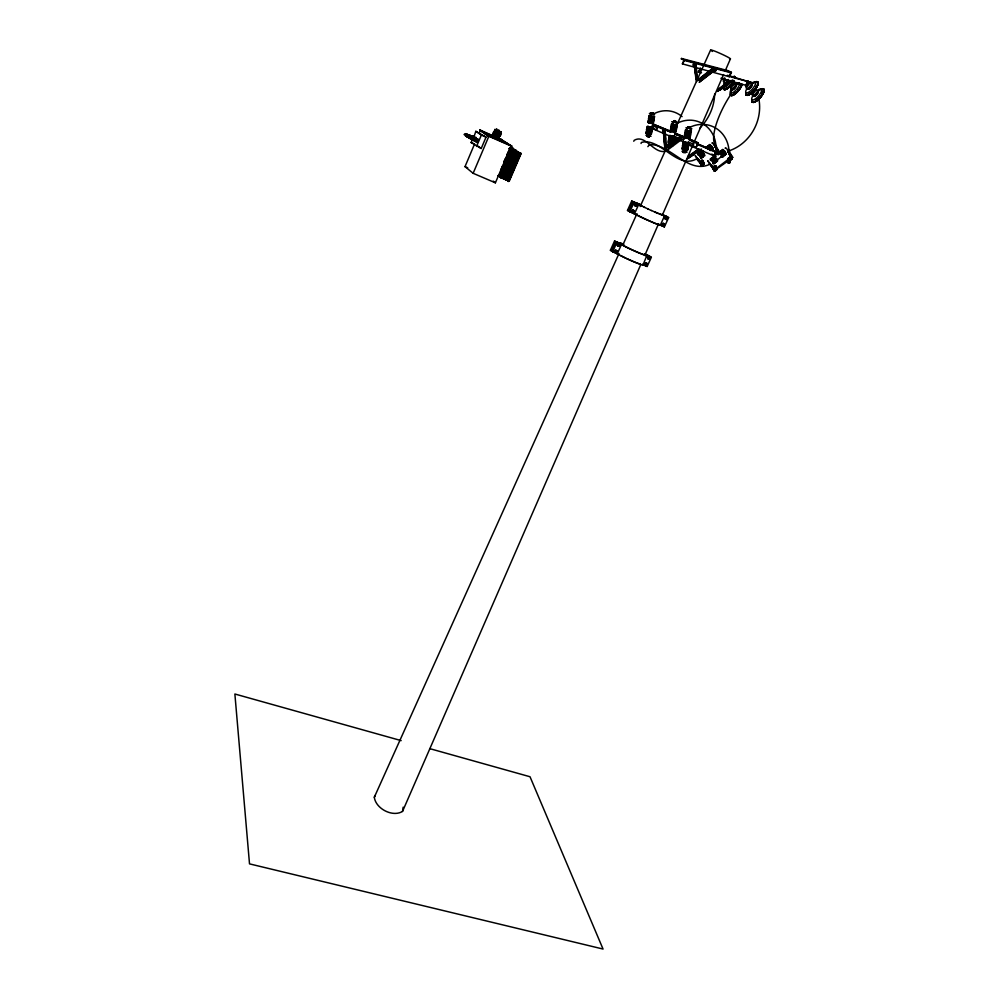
<?xml version="1.0" encoding="UTF-8"?>
<svg xmlns="http://www.w3.org/2000/svg" width="999" height="999" viewBox="0 0 999 999"><rect width="100%" height="100%" fill="white"/><g stroke="black" fill="none" stroke-linecap="round" stroke-linejoin="round"><path stroke-width="1.5" d="M732.779 157.355L728.121 150M703.546 164.086L703.071 163.524L703.758 164.435M716.395 152.672L716.92 153.871M729.907 159.016L729.682 158.304M716.058 169.38L729.058 160.252L728.184 159.877M616.433 251.261L615.184 252.235M619.168 245.729L618.119 245.829L617.607 244.78M617.632 245.117L617.807 244.343M700.936 164.398L703.671 162.812L704.295 163.786M632.991 210.689L631.93 211.226L632.542 212.587M633.853 211.151L632.379 212.213L632.966 210.602M635.439 205.619L635.289 204.37M644.942 264.485L646.278 263.499L646.278 265.047M646.053 263.499L645.292 264.747M645.354 264.31L644.168 264.26M703.271 162.55L704.058 163.761M646.703 264.061L646.066 265.172M649.225 258.691L648.376 257.954L649.387 257.243M662.187 224.85L663.736 223.951M662.587 224.862L663.099 223.888M665.734 218.444L666.458 217.42L666.945 218.282M667.32 217.957L666.783 219.156L665.534 218.893M716.246 169.393L715.784 168.843L727.996 159.553L727.846 158.591L728.446 160.102M716.77 152.984L716.545 153.346M715.996 167.982L717.02 169.156M731.131 158.878L731.905 159.228L731.43 157.555A4.708 4.271 -65 0 0 730.769 154.533L729.245 154.47A4.096 3.709 -65.1 0 1 729.832 157.093L730.856 157.53C727.484 157.592 730.544 162.263 731.768 159.178M475.586 140.921L475.824 140.372M475.786 139.473L476.073 138.536M475.674 140.047L475.799 139.236M476.248 139.236L475.799 140.684M477.547 139.336C475.087 139.897 475.424 144.218 477.659 140.16M473.339 136.788L472.502 138.574M472.789 139.635L474.475 136.938L473.988 137.425M474.338 137.787L473.576 138.474M474.425 137.725L473.501 139.823M474.388 140.397L474.55 141.121L475.212 140.247M474.887 138.824L474.438 139.972L475.162 138.536M475.024 140.247L475.487 141.059M713.923 166.945L715.009 165.722M715.634 166.508L714.972 167.457M469.068 138.324C472.177 132.954 467.157 138.399 471.328 137.387M470.254 136.451L469.642 135.727M472.914 136.601C472.515 139.685 468.706 138.049 470.879 136.576M470.654 135.714C471.153 139.048 470.204 139.785 470.766 137.662M471.029 136.388L470.117 135.889M471.428 137.675L471.178 138.998L471.69 138.486M472.265 137.138C472.589 134.803 471.553 138.586 471.466 136.701M471.753 139.823C473.226 133.142 470.479 141.496 472.065 138.237M472.34 136.826L471.878 136.376L470.404 139.173L470.791 136.925L470.229 137.874M472.664 137.999L472.215 138.411M728.084 162.075L728.546 163.074M728.496 159.84L729.382 158.916L727.846 160.752A2.148 1.936 -64.7 0 0 727.896 162.887L729.07 163.312L729.769 162.1M467.32 134.166L467.345 135.215M467.707 134.403L467.482 135.315L467.969 134.84M467.757 136.376L468.007 134.628M468.693 136.251C466.533 139.498 469.143 133.841 467.707 135.04M468.618 136.938L468.893 135.589L468.319 136.463M468.381 137.263L470.616 137.6M468.806 135.889L468.056 137.113L468.581 136.701M468.456 137.575L469.305 135.389M468.668 137.263L468.993 136.563M469.493 136.314L469.006 137.962M465.084 134.216L464.335 134.815M465.459 135.327L465.996 133.629M466.745 136.526C467.432 135.152 466.021 135.439 466.396 135.315M466.57 135.689L466.62 134.853M466.683 134.828L466.271 135.527M467.045 135.265L466.496 136.301M464.273 134.44L464.547 134.053M647.215 135.539C646.478 137.999 646.965 133.616 649.575 135.889C649.937 138.324 644.33 135.402 649.15 136.863M653.721 114.336C657.542 115.235 646.266 111.613 653.471 113.212M651.036 113.799L651.311 112.725M649.425 136.663L649.575 135.889M673.95 121.041C672.639 123.114 673.626 119.168 675.736 121.241C676.947 123.164 675.948 120.117 673.688 120.941M669.455 145.854C667.944 144.081 671.415 147.989 671.94 145.192M671.79 146.004L671.678 145.08M688.174 128.322C685.963 127.56 688.661 125.824 689.872 127.298A30.257 28.034 -65.6 0 1 728.983 150.562L728.795 150.325M685.676 152.672L683.116 152.385L683.066 151.286C685.739 149.55 685.913 154.283 685.576 151.648M683.391 152.51L683.341 151.398L685.851 151.773M687.324 127.997L690.134 128.484C691.271 126.811 687.1 126.136 687.599 128.097L686.675 128.047M714.622 145.305C716.658 146.029 716.408 145.742 715.671 145.392A41.708 13.174 -60.9 0 1 730.856 94.418M718.855 151.885L719.667 152.298L715.097 144.88M715.284 145.205L716.395 146.716L715.784 145.554M715.833 147.003L715.771 146.016M473.738 138.449L473.826 137.65L473.464 138.337M473.788 138.262L474.1 137.45L473.176 138.337M474.238 139.523C475.499 136.863 473.239 142.108 474.612 139.673M474.425 139.423L474.525 139.935M475.162 140.272L475.437 140.359M475.374 140.11L475.699 139.435M476.286 139.161L475.861 139.835M477.447 139.161L476.373 142.495L477.272 141.159M477.335 141.433L477.372 142.233L478.434 139.748L477.322 141.383L477.722 140.422M468.494 137.313L468.593 136.388M468.918 135.539L468.643 134.715M469.243 136.626L469.555 135.077M470.179 136.763L470.167 136.139M470.229 136.126L470.167 135.202M471.291 137.575L471.528 136.526M471.903 137.2L472.302 136.376M472.227 136.751L471.778 137.924M472.627 138.162L472.827 137.525M473.738 139.423L473.476 140.11M465.634 134.815L466.945 135.577M467.869 136.588L467.769 137.338M725.449 70.28L730.431 58.841C729.882 57.38 704.794 46.191 712.437 51.449M728.683 150.799L727.659 150.362M727.846 150.05L728.209 150.649M728.321 150.075L729.532 151.199M728.833 151.736L729.532 151.586L728.608 150.112M729.045 152.01L728.333 150.674M728.721 151.86L728.733 150.749M729.307 151.324L729.195 151.86M663.86 224.9L663.91 224.201M641.046 143.494L641.358 142.457C660.227 136.963 676.872 169.892 696.365 158.978M647.851 146.653L649.487 144.568C670.741 144.031 687.474 173.876 709.065 164.635M615.109 251.273C616.121 254.77 613.511 249.525 616.233 251.036M615.571 252.497L616.67 251.673M619.28 245.317L619.28 244.53M619.442 245.379L618.618 243.981M632.192 212.088L633.428 211.9L633.091 210.727M509.328 148.264L509.015 148.988M647.065 257.143L647.839 256.356M647.989 257.779L648.676 257.043M646.952 264.485C644.48 267.47 644.979 261.064 646.915 264.273M650.062 258.154L649.275 258.941M468.843 136.314L468.818 137.075M467.632 135.814L469.493 135.926M469.168 137.762L469.542 137.175M470.629 136.975L470.929 135.901L469.942 137.45M470.804 137.937L470.904 138.424M471.815 138.961L471.865 138.174M472.39 138.112L472.44 137.25M472.564 138.337L473.002 137.637M473.651 137.762L475.836 131.319L486.038 137.113L481.218 148.489L471.103 142.52L472.29 139.723M474.088 138.424L473.576 139.585M474.263 138.324L473.176 140.26M474.213 139.311L473.988 140.921L474.925 139.81M475.586 139.123L475.399 138.249M475.574 139.535L475.974 137.437L474.912 138.362M662.599 224.388L663.636 225.512L664.135 223.739L663.024 223.252L661.975 224.076L662.886 225.961M665.821 218.019L665.784 218.881M670.029 145.33L670.629 145.342M662.2 224.613L663.049 223.664M466.683 135.652L466.483 135.002M468.244 136.613L469.28 137.025M468.469 136.763L468.681 135.827M469.98 136.826L470.879 136.301M470.691 137.263L471.59 136.476M472.627 138.624L474.038 136.089L473.451 138.062M475.137 139.348L475.549 137.25L474.587 138.749M475.274 140.784L475.936 139.735M477.422 140.834L477.947 138.799L477.047 140.147M702.796 161.663L702.821 160.777M519.155 153.034L518.893 152.26M508.666 180.369L508.354 181.543L508.991 180.17M728.159 162.125L728.771 161.426M501.998 140.11L511.688 146.291L488.523 136.126L479.87 129.982L502.46 139.91L496.565 137.712M511.288 145.717L495.392 182.817L473.139 173.302L465.01 166.633L474.388 144.43M479.083 133.329L480.394 130.232L488.998 135.926L473.139 173.302M476.548 146.453L481.368 135.065L475.836 131.319M488.523 136.126L479.87 129.982M504.195 161.251L505.444 158.379M506.705 155.544L508.516 151.224M503.696 162.737L504.932 159.877M506.768 155.569L508.004 152.71M500.736 170.042L502.634 165.747M503.808 162.874L509.39 149.975M510.651 148.976L498.951 176.261L509.752 150.175M498.851 176.211L510.414 148.826L511.913 149.75L500.199 177.248L500.861 177.697L512.487 150.175M499.075 176.323L510.689 148.951M499.325 176.536L510.939 149.163M499.537 176.711L511.276 149.363M499.662 176.761L511.376 149.425M499.762 176.91L511.663 149.613M500.237 176.811L501.273 173.976M502.385 171.553L511.775 149.663M500.611 177.46L512.325 149.775L500.861 177.697M500.774 177.647L512.624 149.95M501.286 177.61L512.937 150.162M505.706 167.857L507.467 163.761M512.037 149.575L514.023 150.861L502.247 178.297L501.598 177.847L513.349 150.462M501.723 177.947L513.474 150.549M501.998 178.059L513.761 150.662M513.886 150.787L502.247 178.297M515.422 151.473L514.735 151.061L503.221 178.596L502.672 178.209L514.01 150.562M505.169 172.752L506.518 169.818M508.104 165.921L509.44 162.999M511.188 158.916L513.973 152.248M514.685 150.974L502.984 178.446L503.646 178.896L515.796 151.461L503.933 178.709M503.396 178.659L515.022 151.186M517.47 152.185L516.933 151.86L504.994 179.47L504.37 179.046L516.133 151.673L516.808 152.085M516.408 151.798L504.607 179.196L516.633 151.673M516.833 151.798L504.895 179.408M506.168 179.857L505.444 179.395L517.332 151.86M510.289 168.494L511.463 165.759M513.161 161.988L514.398 158.928M516.158 154.833L517.47 151.948L518.019 152.273L505.894 179.733M505.769 179.633L517.744 152.073M506.131 179.845L517.994 152.26M518.718 152.71L506.381 180.07L518.219 152.41L519.517 153.259M507.417 178.634L518.618 152.66M507.704 178.746L510.639 171.915M511.813 169.193L518.856 152.797L507.155 180.232L507.817 180.682L520.104 153.322M519.13 152.685L507.155 180.232M519.368 152.859L507.28 180.332M507.817 180.682L519.705 153.072M508.503 180.707L519.88 153.209M513.786 168.419L515.546 164.323M516.72 161.601L519.655 154.77M508.778 180.981L520.429 153.596M619.018 253.496L374.313 797.239C375.699 808.653 392.607 817.544 402.522 811.413L403.184 807.155M507.979 180.344L509.203 181.281L520.966 153.896L519.555 152.997M402.522 811.413L640.659 264.86M645.029 254.845L658.116 224.8M662.487 214.785L693.031 144.68M694.268 141.821L723.576 74.575M633.778 141.259L634.215 140.297C645.292 133.941 652.846 152.735 664.273 151.486M683.99 60.327L681.48 58.466L728.009 70.667L731.418 72.328L729.382 76.773L682.404 63.874L683.99 60.327L730.706 72.69L729.382 76.773M648.114 128.122L652.422 128.684L654.008 125.212L670.853 132.193M655.906 129.608L656.618 129.907L657.529 127.897L652.097 125.399M622.864 244.955L636.962 213.649M640.159 206.531L668.993 142.47M674.587 126.598L676.036 126.773L710.626 49.95M700.137 80.207L696.116 78.721L697.739 79.508L695.779 63.412L692.757 62.25L695.429 63.574L696.49 72.353M663.673 129.183L662.762 131.219L663.336 129.346M658.878 224.45A13.911 0.637 24.5 0 1 650.324 221.291A13.911 0.637 24.5 0 1 635.664 214.348L627.497 210.389L631.705 201.049L639.135 204.046M694.168 62.625L696.59 81.556L694.655 65.447L693.219 65.01L694.03 63.199M693.418 65.11L694.367 63.024L692.757 62.25M618.481 254.308L610.401 250.237L614.56 241.021L619.23 243.007A15.435 1.036 24.5 0 1 622.864 243.831M628.408 210.951L632.629 201.586L631.705 201.049M639.897 204.982L633.141 201.898L628.92 211.264L634.452 213.848A15.497 0.712 24.5 0 0 650.799 221.578A15.497 0.712 24.5 0 0 660.327 225.112L664.397 226.885L668.631 217.607L667.669 217.033M611.288 250.874L615.459 241.633L614.56 241.021M615.946 241.983L611.775 251.236L617.257 253.833A15.41 1.136 24.5 0 0 633.441 261.663A15.41 1.136 24.5 0 0 643.094 264.76L647.152 266.471L651.348 257.305L645.354 254.508L645.841 254.932A13.849 0.937 24.5 0 1 637.212 252.06A13.849 0.937 24.5 0 1 622.664 245.055L615.946 241.983L621.44 244.568A15.435 1.036 24.5 0 0 637.662 252.385A15.435 1.036 24.5 0 0 647.277 255.582L651.348 257.305M629.82 211.825L634.053 202.447L633.141 201.898M612.637 251.873L616.82 242.607M637.399 203.759L638.686 204.47L634.452 213.848L633.179 213.124M699.999 69.868L698.526 72.015L700.361 67.957M675.062 133.941L682.592 136.938M714.797 68.394L716.595 68.919L715.609 71.079L714.06 70.617L699.163 82.293L714.285 70.729M682.467 137.213L684.028 137.937L683.416 139.885L684.39 137.762L681.168 136.351L674.088 141.546M466.508 135.539L467.132 134.64M468.406 136.888L468.868 135.901M714.06 70.617L715.396 70.979L716.246 69.093L713.398 67.707L698.501 79.433M693.656 141.796L692.669 143.956L693.481 144.306L694.467 142.133L688.448 139.361M690.147 140.047L698.251 142.907L696.266 147.253L687.399 143.481M728.009 70.667L727.747 71.254L730.706 72.69M472.989 138.449L473.613 135.901L472.652 137.375M663.96 215.409L664.56 215.821L660.327 225.112L659.727 224.675M694.33 141.783L697.502 143.257L696.266 147.253M715.933 151.498L714.422 156.031L716.146 152.285L719.542 153.172L696.34 143.357M748.338 80.944L746.753 85.577L748.513 81.743L751.435 83.167L751.698 82.58L727.347 75.262M512.649 148.414C513.011 146.641 514.148 150.574 513.449 148.988M515.696 150.412C517.644 149.338 512.774 151.648 511.75 148.751L512.737 149.413M747.489 83.404L747.664 82.755M730.431 58.841L729.57 58.929M731.718 84.041L732.017 83.529M731.842 84.141L731.892 83.429M374.313 797.239L375.224 795.366M494.143 133.491L495.079 134.44M494.493 130.857C500.312 135.689 491.071 126.686 496.89 130.619M495.616 136.326L495.204 134.565L492.807 133.242L494.58 135.464L493.543 134.94M496.953 129.47L496.628 128.696M496.341 133.791L497.789 134.153L496.453 133.416M498.926 130.282L498.476 131.831M496.99 136.413L497.852 136.938L497.252 136.364M500.087 133.029L499.463 132.667L500.836 131.656M497.315 137.762C499.712 139.398 495.991 135.564 497.452 136.314M499.013 136.851L496.59 134.091M498.451 133.354L499.288 134.253C498.039 136.451 497.065 134.253 498.301 135.427M465.434 135.914L465.809 135.177M465.709 135.714L465.859 133.804M467.707 136.726L467.095 137.175L467.819 136.176M468.456 135.202L468.256 135.964M468.656 136.538L467.694 137.387M469.143 135.639L468.968 136.476M470.354 136.788L470.641 135.951M471.64 137.113L472.202 136.201M471.728 138.137L470.966 138.699M472.102 137.825L472.714 137.125M472.402 138.711L471.84 139.685M472.465 138.986L471.715 139.773M476.998 139.922L476.398 141.371M699.812 153.259L700.149 152.098L702.222 154.258M700.249 152.672L701.748 153.821M702.597 153.946C706.318 159.39 701.086 148.439 700.749 152.535M707.28 147.24L708.066 147.565M708.229 146.516C708.84 144.106 711.425 148.764 711.925 149.937M703.146 156.281L702.022 155.582M709.165 145.792L709.552 144.855L711.151 146.566M711.887 150.362L708.728 146.391M712.349 150L711.912 148.839M633.428 211.9L633.591 211.001M633.803 211.85L632.33 212.425M614.909 250.849L614.685 251.96M712.824 149.638L711.875 147.565M665.596 217.607L665.521 218.719M667.557 217.495L666.158 216.845L665.122 217.67L665.184 218.968L666.583 219.63L667.557 217.495L666.97 218.981M648.314 257.342L648.014 258.242L649.288 258.878M713.973 156.194L716.845 158.953M753.408 90.385L751.847 91.808M714.347 156.668L717.694 160.839L716.683 160.402M713.86 157.03L717.132 161.351L715.671 160.015M723.276 79.383C724.113 77.185 722.327 80.22 724.1 79.146M713.935 145.18L715.272 145.317L719.18 153.197M719.155 152.959L721.665 155.245M467.295 134.39L466.446 135.165M467.932 135.402L468.007 135.215M713.473 163.337L712.674 162.987M469.118 136.051L469.93 135.552M470.029 136.276L469.955 135.29M722.527 150.362L723.713 151.074M473.476 138.212L473.938 137.512M716.358 160.664L721.977 156.081M716.72 154.408C717.007 151.448 719.405 155.357 717.657 152.572A4.008 3.646 -65.6 0 0 717.207 149.862L716.221 149.45L717.682 149.513A4.595 4.183 -65.6 0 1 718.343 152.46L718.955 153.509M729.332 162.924L729.707 162.612A2.485 2.248 -64.7 0 0 730.082 160.614M730.319 160.265L729.532 158.966L730.956 157.929L731.792 159.316M647.814 135.964L648.326 136.563M724.787 78.384L723.975 79.046M731.555 84.316L730.856 85.077M731.668 84.415L730.144 85.415M746.653 84.316L746.353 84.703A2.835 0.924 -48.8 0 0 746.066 86.801A2.835 0.924 -48.8 0 0 748.863 84.465A2.835 0.924 -48.8 0 0 749.15 82.368M747.19 83.579L746.728 84.128L747.464 82.555M727.784 160.689L728.795 159.365M723.688 78.421L724.787 78.097M731.668 84.128L731.031 84.79M753.021 90.946L753.283 90.41M759.665 97.44L759.665 96.741M475.674 140.609L474.6 140.297M746.84 84.241L746.753 82.967M728.845 159.678L727.909 159.003M635.077 204.32L636.113 204.008M631.942 211.239L630.569 211.264M619.193 245.766L619.755 244.243L618.793 246.366L617.407 245.704L617.32 244.405L618.369 243.581L619.755 244.243M615.334 250.861L615.072 251.923M663.686 225.262L662.712 225.399M663.836 225.437L664.185 224.363M649.3 258.591L648.114 258.441M713.686 169.867L716.383 168.157M729.57 162.812L728.471 163.024M695.429 63.574L694.03 62.9L695.953 78.996L698.401 79.72L713.298 67.994L716.246 69.093M715.059 68.506L699.824 80.395L698.401 79.72M634.552 204.271L635.601 203.446L637 204.096L636.038 206.256L634.64 205.594L634.552 204.271L634.64 205.594M634.815 204.433L635.601 203.446M631.63 210.864L631.967 212.337L631.63 210.864L632.679 210.04L634.078 210.689L634.165 212.013L633.104 212.837L627.497 210.389M631.892 211.026L632.941 210.19L634.078 210.689M633.816 210.527L633.104 212.837M617.657 245.879L618.369 243.581M617.407 245.704L619.842 245.542M614.435 250.911L614.772 252.385L614.435 250.911L615.484 250.087L616.858 250.749L615.908 252.872L616.62 250.574M614.685 251.086L615.721 250.274L616.858 250.749M662.325 225.537L663.286 223.414L664.41 223.901L663.436 226.024L662.05 225.374M645.104 255.644L646.403 255.02M647.839 257.392L648.875 256.581L650.262 257.243L649.3 259.34C647.14 259.59 648.101 255.619 648.176 258.866M648.101 257.58L648.875 256.581M647.914 258.679L649.038 259.153L650.262 257.243M644.73 263.724L645.766 262.912L647.152 263.574L646.191 265.672L644.817 265.01L644.73 263.724L644.817 265.01M644.992 263.911L646.028 263.099L647.152 263.574M645.928 265.484L646.89 263.386M702.11 160.227L701.198 160.839A2.41 2.198 -65 0 0 700.998 163.037C705.519 169.493 699.175 162.213 700.861 163.861M701.648 163.986L703.221 162.775A2.098 1.911 -65 0 0 703.134 160.702M701.398 165.459C703.446 166.071 696.578 160.24 696.765 158.366L697.727 158.791M703.571 164.335L704.158 163.736L703.933 164.448M714.372 170.966L709.802 163.237M727.722 150.137C728.408 150.374 726.223 149.713 728.558 150.624M713.81 163.511L714.048 161.576M715.621 165.684L713.86 166.146A2.473 2.248 -64.4 0 0 713.636 168.394C716.183 170.517 715.259 172.864 713.511 169.231L713.511 169.231M714.31 169.355L715.921 168.119A2.148 1.948 -64.4 0 0 715.858 165.984L715.596 165.697M714.023 170.854L715.034 170.367L714.322 170.991L713.036 169.018M731.817 157.48L732.417 157.63L731.056 156.568M716.271 169.705L716.82 169.156L716.645 169.842M727.846 160.752L729.457 159.515L730.082 160.489A2.473 2.235 -64.7 0 1 729.857 162.737L728.783 163.324M716.208 169.618L717.145 169.455M718.244 89.248L729.932 80.395M718.356 89.635L728.883 81.668M731.505 80.832L717.482 91.421L732.891 80.057M719.767 90.31L732.654 80.594M466.283 135.852L466.72 136.751M746.578 84.478L745.591 84.453M716.295 153.846L717.781 152.435M718.581 154.121L717.806 152.859M729.095 158.479L728.371 158.179L729.819 157.093M728.546 158.479L730.107 157.817M730.669 158.953L731.018 158.192L732.055 158.629M730.132 160.177L731.58 159.103L730.881 158.304M669.367 145.005L666.995 146.741L664.772 145.742L663.274 128.933M669.268 145.292L666.895 147.028L668.431 147.715L682.617 137.35L684.028 137.937M673.988 141.833L681.068 136.638M729.245 154.47L730.769 154.533M687.637 156.668L698.501 149.051M698.626 149.438L687.774 157.055L689.285 157.755L701.46 149.013M700.374 149.65L687.125 158.928M715.896 168.132L715.921 168.119A2.148 1.948 -64.4 0 0 715.833 165.996M646.902 256.181L648.089 256.318M633.828 203.284L634.877 203.284M635.252 204.146L636.5 204.258M634.964 205.344L636.413 205.607M632.592 210.864L633.803 211.189M616.645 243.294L617.707 243.281M665.634 217.457L664.672 216.883L664.572 218.331M618.943 245.592L618.056 245.592M615.022 250.899L615.759 250.674M615.796 252.435L616.395 251.024M701.885 160.489L701.261 161.626L702.509 162M664.56 215.821L654.62 211.913M688.848 127.385L689.223 127.435M684.74 137.338L685.801 137.737M668.718 142.495L669.717 142.894M690.946 133.666L689.085 133.504M674.725 138.337L672.452 138.062M669.792 136.688L670.804 137.075M675.886 132.093L673.613 131.806M675.424 131.943L674.188 131.893M646.128 265.022L645.142 264.76M663.636 225.562L662.662 225.562M618.743 245.717L617.882 245.617M615.222 250.774L615.983 250.749M664.859 218.107L663.786 217.632M635.451 204.021L636.326 204.146M635.302 205.619L636.013 205.719M651.86 127.997L652.534 128.072L648.226 127.497M651.972 127.385L650.873 127.298M701.86 160.502L702.809 160.789M714.984 167.432L713.923 166.708M653.958 116.446L654.632 116.521L653.346 116.408M702.085 160.24L703.121 160.702M714.834 146.928L715.721 147.34L714.884 145.479L715.509 145.255M716.483 146.241L715.796 146.066M684.515 152.51L684.053 152.36M674.637 121.816L675.287 121.528L674.55 121.791M732.729 157.43L731.792 156.806M687.025 149.276L686.525 148.851M683.291 146.353L684.677 146.903M682.654 146.903L683.491 147.328M648.776 256.993L649.587 257.292M618.393 243.993L619.243 244.405M683.791 143.719L684.602 144.143M688.024 143.993L687.524 143.581M688.149 143.332L686.763 142.795M662.986 223.813L663.86 224.363M683.653 141.621L685.539 142.283M666.058 217.27L667.195 217.807M674.4 136.938L673.763 136.913M689.36 136.913L688.86 136.526M669.929 137.325L670.679 137.725M684.602 136.538L685.439 136.95M685.501 134.665L686.301 135.065M689.735 134.927L690.696 135.002L688.835 134.84M645.903 135.252L651.036 136.276L649.1 135.714M669.78 135.277L670.566 135.677M730.956 157.929L728.671 158.304M729.557 158.941L728.371 158.179M675.199 131.319L674.737 130.944M690.371 131.606L689.859 131.219M646.715 130.744L648.963 131.431M647.752 127.772L648.426 128.134M647.639 128.384L648.314 128.746M671.565 128.484L671.852 128.759M671.927 126.548L672.215 126.811M647.964 126.536L651.136 127.373M676.036 126.773L675.749 126.511M675.923 127.422L676.86 127.51L675.536 127.397M648.688 119.843L649.387 120.18M649.5 118.094L650.699 118.544M649.949 115.622L651.148 116.059M649.837 116.234L651.036 116.683M652.222 113.049L652.31 113.087M473.201 140.372L472.814 139.448M683.016 147.59L682.092 147.615L683.366 147.989M686.75 148.589L688.099 148.676L686.825 148.302M682.779 148.913L681.842 148.926L683.603 149.425M686.625 149.251L687.974 149.338L686.7 148.963M683.816 145.729L683.366 145.891M683.691 146.391L682.342 146.291L683.603 146.666M687 147.265L688.348 147.365L686.588 146.865M668.955 142.407L668.106 142.495L669.243 142.782M672.677 142.72L674 142.82L672.614 142.358M683.766 143.631L682.916 143.731L684.103 144.018M687.624 143.968L688.973 144.056L687.699 143.694M687.499 144.63L687.949 144.455M683.94 145.067L683.491 145.23M669.717 140.584L668.381 140.484L669.605 140.847M673.039 140.784L674.013 140.697M669.592 141.221L669.13 141.383M684.015 142.32L683.091 142.333L684.852 142.82M687.874 142.645L688.323 142.482M669.068 141.758L668.144 141.771L669.367 142.133M672.802 142.07L673.776 141.983M687.749 143.307L689.098 143.394L687.824 143.032M673.401 138.849L674.725 138.948L673.925 138.636M669.954 139.298L668.618 139.198L669.842 139.548M669.829 139.935L669.367 140.097M673.164 140.135L674.487 140.235L673.688 139.922M673.875 136.264L675.124 136.289M684.964 137.25L684.04 137.263L685.314 137.625M670.029 136.613L669.18 136.688L670.329 136.963M688.711 138.224L689.16 138.074M669.904 137.25L668.98 137.263L670.204 137.612M669.792 137.899L668.868 137.899L670.092 138.262M685.764 135.365L684.415 135.252L685.689 135.614M689.223 135.552L690.559 135.664L689.722 135.34M650.898 132.705L651.635 133.004L649.325 132.767M685.639 136.026L685.189 136.176M650.237 133.516L651.523 133.616L650.799 133.329M688.973 136.888L690.309 136.988L689.035 136.626M650.799 130.432L651.523 130.432L650.936 130.207M647.677 130.27L647.527 130.494M650.686 131.056L651.972 131.156L650.199 130.994M647.077 131.393L646.228 131.468L647.302 131.731M650.574 131.668L651.86 131.768L650.711 131.443M685.888 134.703L684.54 134.59L685.814 134.952M647.739 127.71L646.828 127.697L647.976 128.022M651.623 127.997L650.761 127.909M686.638 130.719L686.201 130.869M671.715 129.808L670.379 129.708L671.603 130.045M675.049 129.995L676.373 130.095L674.974 129.658M651.51 128.609L650.649 128.521M648.014 128.421L646.728 128.309L647.864 128.646M671.191 130.357L670.267 130.357L671.49 130.694M674.924 130.632L675.661 130.644L674.862 130.307M685.976 131.943L685.127 132.018L686.313 132.293M689.847 132.243L690.284 132.093M647.901 129.033L646.615 128.933L647.752 129.258M671.066 131.019L670.142 131.006L671.365 131.356M674.812 131.281L676.136 131.393L674.899 131.044M647.789 129.645L646.503 129.545L650.574 130.469M650.911 129.82L652.197 129.92L651.048 129.595M689.722 132.904L690.696 132.83M675.411 128.047L676.735 128.159L674.912 127.984M648.339 126.573L647.052 126.461L648.638 126.898M671.952 128.521L670.616 128.409L672.327 128.871M675.287 128.696L676.623 128.796L675.224 128.359M686.763 130.057L685.414 129.945L686.688 130.307M648.239 127.185L647.002 127.148L648.089 127.41M651.36 127.348L652.572 127.385M675.174 129.346L675.898 129.346L674.787 128.996M671.827 129.171L671.365 129.296M690.097 130.906L690.534 130.769M672.552 125.275L671.815 125.275L672.452 125.512M672.027 125.824L671.103 125.812L672.802 126.274M671.902 126.473L671.053 126.536L672.689 126.923M687.187 127.847L685.913 127.81L687.112 128.084M671.79 127.123L670.866 127.11L672.564 127.572M652.447 121.366L653.733 121.478L652.996 121.204M649.313 121.216L648.838 121.329M672.789 123.988L672.052 123.976L672.689 124.213M652.222 122.602L653.508 122.715L652.772 122.427M672.677 124.638L671.34 124.525L673.051 124.975M675.898 125.449L676.623 125.449L675.986 125.225M649.65 119.356L648.426 119.306L649.949 119.668M673.189 121.828L671.865 121.703L674.125 122.265M649.712 116.796L648.863 116.833L650.923 117.308M653.109 117.645L653.833 117.657L653.109 117.358M649.987 117.507L648.688 117.395L650.811 117.919M649.874 118.119L648.588 118.007L652.672 118.906M652.996 118.269L654.295 118.382L653.134 118.069M652.884 118.881L654.183 119.006L653.021 118.681M649.762 118.744L649.612 118.943M649.937 115.559L649.025 115.534L650.174 115.847M649.825 116.171L648.913 116.159L650.062 116.471M650.686 113.586L649.4 113.474L650.998 113.886M682.991 151.174C678.246 151.274 692.881 153.147 684.502 151.411M710.102 145.492L709.789 146.016M686.625 146.553L688.473 146.703L687.2 146.329M683.266 146.279L683.903 146.341M687.549 146.716L686.038 146.466M686.375 147.877L687.324 147.752M686.251 148.539L687.175 148.701M686.126 149.188L687.05 149.363M686.001 149.85L687.849 150L685.414 149.775M687.374 142.582L689.223 142.732L687.949 142.37M672.427 141.371L673.9 141.346M669.817 141.184L668.269 141.134L669.492 141.483M673.326 141.533L669.03 140.647L669.929 140.547M687.25 143.244L688.174 143.419M709.228 145.679L710.676 146.928M673.201 142.183L671.728 141.933M687.125 143.906L688.049 144.081M672.177 142.67L673.413 142.707L672.777 142.457M687 144.568L688.848 144.718L688.011 144.393M684.565 144.468L682.717 144.318L683.978 144.68M672.065 143.307L673.888 143.456L672.664 143.094M686.875 145.23L688.723 145.379L687.886 145.055M684.44 145.13L682.592 144.967L683.853 145.342M684.028 145.692L682.467 145.629L683.728 146.004M686.75 145.891L688.598 146.041L687.762 145.704M673.139 137.5L674.887 137.575M674.05 137.662L671.191 137.213M672.901 138.786L673.85 138.699M670.054 139.897L668.506 139.835L669.73 140.197M672.664 140.085L673.838 140.072M672.539 140.722L673.438 140.896M708.291 146.403L709.365 147.215M708.528 147.203L707.791 147.115M688.711 135.502L689.66 135.402M685.351 135.252L686.276 135.427M650.099 131.606L651.048 131.531M688.586 136.164L689.535 136.064M688.461 136.826L689.385 136.988M650.724 133.004L648.001 132.58M688.336 137.487L689.585 137.537L688.736 137.188M650.611 133.616L649.213 133.379M673.388 136.201L674.288 136.364M690.396 131.681L688.885 131.431M674.55 129.932L675.786 129.995L674.675 129.645M686.725 131.356L685.164 131.281L686.438 131.631M671.927 129.783L670.978 129.808L674.712 130.669M647.851 127.085L648.713 127.248M689.347 132.18L691.196 132.343L689.909 131.993M674.425 130.582L676.261 130.744L675.024 130.394M689.21 132.842L690.147 133.004M674.313 131.231L675.212 131.393M648.114 129.008L647.414 129.158M648.001 129.62L647.639 129.87M650.424 129.758L651.385 129.683M650.312 130.382L652.085 130.532L650.799 130.12M685.476 134.59L686.101 134.665M689.772 135.002L688.249 134.753M647.901 130.232L646.39 130.157L649.775 130.981M706.056 147.365L707.404 148.376M712.786 148.776L712.849 148.114M723.076 149.875L724.188 150.712M686.763 127.735L687.687 127.909M675.037 127.335L675.936 127.497M686.975 130.032L686.325 130.195M674.787 128.634L676.023 128.696L674.912 128.347M674.675 129.283L676.498 129.445L675.099 129.008M686.85 130.694L685.289 130.619L686.563 130.969M672.052 129.133L670.579 129.133L671.728 129.395M647.964 126.473L648.826 126.623M689.472 131.506L691.32 131.681L690.034 131.319M675.923 122.565L677.747 122.752L676.51 122.415M652.185 120.067L653.958 120.242L652.659 119.83M652.072 120.692L653.846 120.854L653.109 120.579M649.637 120.567L648.95 120.717M649.899 120.654L648.139 120.479L650.262 121.016M651.96 121.304L652.909 121.254M673.014 123.963L671.465 123.876L673.726 124.438M649.787 121.266L648.089 121.166L649.175 121.428M675.511 124.738L677.347 124.912L675.636 124.463M651.847 121.928L653.621 122.09L652.884 121.816M672.889 124.6L672.577 124.863M651.735 122.54L652.597 122.702M675.399 125.387L677.222 125.562L675.824 125.125M673.051 125.337L671.228 125.162L672.926 125.624M675.274 126.036L677.097 126.211L675.699 125.774M653.721 116.508L652.31 116.271M649.974 118.719L648.476 118.631L650.062 119.056M673.688 121.878L672.452 121.816L673.563 122.153M652.297 119.443L654.07 119.618L652.909 119.306M722.652 152.647L721.153 151.361L721.241 152.06M651.173 113.649L650.549 113.786M653.234 114.286L654.432 114.361L653.846 114.148M720.192 152.11L723.276 155.657L722.851 156.306M718.056 151.586L721.228 154.595M722.152 154.87L719.667 152.822M724.125 151.361L725.911 153.809L724.962 151.673M700.774 152.198L701.835 153.009M724.612 155.394L724.512 154.57M699.837 152.922L701.273 154.183M722.851 156.006L722.989 156.768L721.94 154.783M722.377 156.381L722.24 155.27M722.065 156.781L721.315 156.319M722.901 156.905L721.965 156.331M713.448 157.293L714.547 158.541M687.662 142.682L686.163 142.395M671.965 140.647L672.827 140.822M686.663 143.157L687.537 143.344M686.538 143.819L687.412 144.006M672.577 142.108L669.642 141.596M684.278 144.368L685.002 144.468M686.413 144.48L687.287 144.668M671.615 142.582L672.464 142.757M684.153 145.03L685.027 145.205M686.163 145.804L687.037 145.991M669.892 144.718C663.398 143.868 675.112 146.591 672.689 145.28M685.913 147.128L687.749 147.253L687.075 146.99M683.653 147.665L685.764 148.064M685.664 148.451L686.538 148.626M685.539 149.113L686.413 149.288M649.874 129.683L650.686 129.845M689.01 135.589L686.713 135.202M685.976 135.327L686.85 135.502M687.999 136.076L690.434 136.326L689.16 135.964M685.851 135.989C688.024 136.239 681.93 135.564 685.564 136.276M649.662 130.919L650.461 131.081M687.874 136.738L688.761 136.913M649.55 131.531L650.349 131.693M687.749 137.4L690.184 137.65L688.91 137.288M647.452 131.818L651.748 132.38L651.011 132.093M649.55 132.218L650.936 132.155M672.814 136.126L673.663 136.301M672.689 136.763L674.737 136.826M650.012 133.541L647.889 133.192M673.538 136.938L671.303 136.563M649.1 134.003L651.41 134.228L650.686 133.941M649.912 134.166L647.777 133.804M672.327 138.711L673.189 138.886M646.965 135.352L647.652 135.452M672.215 139.348L673.738 139.336M672.09 139.997L672.939 140.172M651.186 122.465L651.997 122.627M674.7 125.949L676.51 126.099L675.861 125.862M687.399 127.822L688.274 127.997M689.422 128.546L691.87 128.796L689.522 128.209M651.073 123.089L653.383 123.339L652.659 123.064M675.312 127.422L673.076 127.048M674.337 127.897L675.199 128.072M674.225 128.546L675.074 128.721M689.01 130.757L691.445 131.019L690.159 130.657M689.884 130.944L687.587 130.557M674.949 129.37L672.714 128.996M673.975 129.845L674.837 130.02M688.761 132.093L689.635 132.268M689.51 132.929L686.488 132.405M648.451 127.16L649.138 127.26M673.738 131.144L674.587 131.319M688.498 133.416L689.385 133.604M688.373 134.091L690.734 134.253M649.987 129.071L651.997 129.133M710.726 159.54L710.664 160.215M652.197 116.883L654.52 117.145L653.783 116.871M649.537 117.045L654.407 117.757L652.809 117.345M652.21 117.57L652.896 117.67M651.86 118.744L653.608 118.906L652.884 118.594M673.413 121.803L674.263 121.965M651.748 119.368L653.633 119.643L652.772 119.218M651.523 120.604L653.271 120.754L652.684 120.542M651.41 121.229L652.222 121.391M674.949 124.65L676.473 124.675M652.11 122.003L649.974 121.653M674.824 125.3L675.674 125.474M650.911 113.574L651.723 113.724M652.684 114.198L653.496 114.361M716.645 161.713L715.721 161.139M673.326 121.965L676.048 122.44M715.209 162.825L714.285 162.25M712.786 162.238L713.885 163.074L713.573 161.95M674.35 128.621L672.827 128.347M689.023 131.493L686.738 131.069M688.898 132.168L687.337 131.88M674.113 129.92L672.589 129.645M687.986 132.692L688.773 132.83M673.226 130.432L673.988 130.569M688.648 133.491L685.751 132.917M650.449 127.273L649 127.023M672.352 130.944L673.875 131.206M687.737 134.028L688.523 134.153M650.337 127.897L648.888 127.635M672.989 131.743L673.751 131.868M686.837 134.54L688.398 134.815M650.224 128.509L648.776 128.259M686.837 134.778L687.612 134.902M686.975 134.84L688.386 135.052M648.663 128.871L650.112 129.133M687.487 135.352L688.274 135.489M648.551 129.495L649.999 129.745M688.149 136.151L686.588 135.876M687.237 136.688L688.024 136.813M687.899 137.475L685.614 137.05M649.662 131.593L647.564 131.206M672.951 136.189L671.428 135.926M671.94 137.363L672.702 137.487M672.589 138.137L671.066 137.862M672.464 138.774L670.242 138.362M671.465 139.947L672.227 140.072M686.937 142.57L684.04 141.995M671.34 140.597L672.102 140.722M686.026 143.107L686.812 143.232M671.99 141.359L669.767 140.946M686.688 143.893L685.127 143.619M685.002 144.281L686.563 144.555M671.74 142.657L670.229 142.382M685.651 145.092L686.438 145.217M685.526 145.754L686.313 145.879M686.188 146.541L684.627 146.266M686.063 147.203L683.778 146.778M684.39 147.765L685.938 147.864M685.027 148.401L685.814 148.526M685.689 149.188L684.128 148.913M685.564 149.85L684.003 149.575M652.085 114.136L652.809 114.261M652.434 116.334L650.324 115.934M651.598 116.821L652.322 116.945M674.125 121.903L675.649 122.178M651.148 119.306L651.872 119.43M651.648 120.667L650.199 120.404M675.087 124.725L672.851 124.301M651.535 121.291L650.087 121.029M674.962 125.375L673.438 125.1M688.124 127.922L688.91 128.059M674.837 126.024L673.314 125.749M651.311 122.527L649.862 122.265M651.198 123.152L649.75 122.902M673.838 127.185L674.6 127.323M674.475 127.972L672.951 127.697M651.36 113.998L652.11 114.098M651.623 116.796L650.212 116.558M673.963 122.278L676.872 122.502M650.424 119.168L651.173 119.268M650.312 119.793L653.383 120.142L652.797 119.917M688.898 128.097L691.021 128.496M674.088 125.849L672.614 125.599M673.975 126.498L672.489 126.249M673.189 126.398L676.985 126.861L675.586 126.423M673.126 131.044L671.653 130.794M686.962 133.878L687.749 133.978M673.001 131.706L671.528 131.456M687.624 134.64L684.665 133.928L686.425 134.403M649.412 128.971L648.001 128.734M649.3 129.583L647.889 129.346M686.463 136.538L687.25 136.638M649.163 130.245L647.777 129.97M649.05 130.857L647.664 130.582M686.213 137.874L690.059 138.324L688.786 137.962M672.202 136.014L670.729 135.777M648.851 132.055L646.89 131.681M672.077 136.663L670.604 136.426M648.738 132.667L646.778 132.305M648.626 133.279L646.665 132.917M648.513 133.903L646.553 133.529M670.829 139.161L674.6 139.585L673.813 139.273M671.478 139.897L670.004 139.648M685.252 142.957L686.038 143.057M671.365 140.547L669.892 140.297M685.789 144.38L684.278 144.131M671.116 141.833L669.055 141.446M684.877 144.942L687.824 145.117M684.752 145.604L685.539 145.704M670.104 143.032L673.014 143.207M685.938 148.039L683.653 147.44M684.253 148.252L685.039 148.351M508.953 181.044L520.716 153.709C521.303 151.336 519.443 155.594 520.716 153.684L509.19 148.639M652.871 113.936L653.708 114.061M650.699 113.861L651.523 113.998M675.474 122.178L676.348 122.315M649.762 119.031L650.599 119.156M649.65 119.655L650.486 119.78M649.537 120.267L650.374 120.404M672.739 124.95L673.601 125.087M687.287 128.184L690.958 128.546M649.313 121.516L650.149 121.641M650.037 122.253L648.638 122.003M672.377 126.898L673.239 127.035M687.762 130.544L686.251 130.257M649.088 122.765L649.924 122.889M672.252 127.547L673.126 127.685M672.127 128.197L673.001 128.334M686.613 131.731L687.512 131.868M672.015 128.846L672.889 128.983M687.387 132.53L685.876 132.255M672.764 129.633L671.291 129.358M687.262 133.204L685.002 132.68L685.826 132.855M687.137 133.866L685.626 133.579M672.402 131.593L670.928 131.319M688.224 135.065L689.11 135.202M685.988 135.052L686.887 135.19M685.863 135.727L686.763 135.852M685.739 136.388L686.625 136.513M686.5 137.188L685.002 136.9M685.489 137.725L686.375 137.862M670.491 137.063L671.353 137.2M670.366 137.712L671.241 137.85M670.129 139.011L671.003 139.136M686.937 142.77L687.649 142.919M670.878 139.785L669.417 139.51M685.414 142.944L683.915 142.657M670.754 140.434L669.293 140.16M685.289 143.606L682.966 142.994L684.727 143.481M684.153 144.793L685.052 144.93M669.53 142.233L670.391 142.37M684.028 145.454L684.927 145.592M669.405 142.882L670.279 143.007M683.903 146.116L684.802 146.241M683.528 148.102L684.427 148.227M683.403 148.751L684.303 148.888M683.279 149.413L684.178 149.55M676.036 122.303L676.947 122.452M652.697 117.957L653.558 118.107M649.425 117.657L653.471 118.157M648.975 120.142L649.837 120.292M648.863 120.754L649.725 120.904M689.672 130.544L690.596 130.707M648.751 121.379L649.612 121.528M649.5 122.153L647.976 121.791L648.726 121.953M686.126 130.919L687.062 131.081M648.526 122.627L649.387 122.777M672.439 128.222L670.741 127.76L671.965 128.109M686.001 131.593L686.937 131.756M686.563 133.741L684.79 133.267L685.689 133.516M671.053 130.657L671.965 130.807M688.673 135.852L689.597 136.001M685.252 135.577L686.176 135.739M647.664 127.36L648.538 127.51M685.127 136.239L686.051 136.401M647.34 129.221L648.201 129.37M670.129 135.627L671.041 135.789M670.017 136.276L670.916 136.438M647.639 132.442L646.116 132.08L646.865 132.243M669.655 138.212L670.554 138.374M647.527 133.067L645.941 132.63L646.753 132.855M669.53 138.861L670.441 139.023M647.414 133.679L645.829 133.242L646.64 133.479M683.541 144.643L684.477 144.805M683.416 145.305L684.352 145.467M668.93 142.095L669.842 142.245M683.291 145.966L684.228 146.129M683.041 147.29L688.224 148.027L686.95 147.652M682.916 147.952L683.853 148.102M682.792 148.601L683.728 148.764M681.243 59.003L731.418 72.328M713.398 67.707L714.934 68.107M615.671 250.712L616.333 251.248M645.966 263.461L646.877 264.061M619.068 244.293L618.044 244.518L617.981 245.629M649 256.993L649.762 257.392M693.219 65.01L694.655 65.447M731.256 77.01L751.698 82.58M747.052 81.968L751.435 83.167M663.274 223.664L664.048 224.213M698.526 72.015L701.51 72.852M720.928 78.272L746.753 85.577M514.485 149.625L510.377 147.84M401.173 740.621L234.877 694.005L249.513 863.873L603.046 949.05L530.019 776.747L429.645 748.601M648.938 122.677L647.864 122.415L648.613 122.577M651.685 128.409L652.896 128.896M670.441 136.326L652.447 128.684M669.967 138.911L668.743 138.549L669.605 138.799M683.241 148.651L682.092 148.227L682.866 148.539M496.865 138.799L497.44 139.123M496.865 138.861L496.091 138.411L496.928 138.836M495.329 137.625L496.178 138.062L494.992 137.375M495.142 136.164L496.715 137L495.367 136.301M714.984 165.734L715.609 166.521M729.145 161.326L729.832 162.163M493.543 133.829L493.906 133.978M500.137 136.276L498.339 135.514L499.425 136.051M494.955 133.903L494.018 133.354M492.794 133.416L494.98 134.453M497.502 134.64L498.176 135.002L497.315 134.553M498.401 134.865L499.65 135.539L498.101 134.765M494.705 132.642L495.754 133.129M495.679 133.466L497.265 134.453L496.653 133.966M499.637 134.44L500.786 134.94L498.526 133.754M496.466 132.355L497.177 132.792M498.763 133.641L500.337 134.228L497.939 133.129M500.561 133.079L501.373 133.704L500.774 133.379M497.14 132.13L497.989 132.567M497.215 132.18L498.076 131.556L497.09 130.869M496.203 130.232L497.302 130.807L496.803 130.345M495.429 129.783L494.892 129.346L495.816 129.945M653.171 113.074L653.396 114.161L653.296 113.212M714.859 153.484L715.684 154.321M660.089 214.223L668.631 217.607M640.983 204.745L636.375 203.097L636.9 203.459M689.622 127.198L690.297 127.597M690.134 128.484L689.934 127.36M716.832 169.093L716.408 168.556M652.697 123.901L670.853 131.406M675.037 133.142L684.814 137.175M690.409 139.485L694.592 141.209M670.154 131.281L652.434 123.851M675.774 133.604L684.203 137.088M689.822 139.41L698.251 142.907M652.459 124.438L670.604 131.955M674.787 133.691L684.565 137.737M690.496 140.347L697.502 143.257M731.43 157.555L730.394 157.13A4.708 4.258 -65.1 0 0 730.281 155.394M680.831 136.651L681.618 136.975M718.343 152.46L717.357 152.048A4.595 4.171 -65.7 0 0 717.245 150.362M698.438 144.38L719.542 153.172M656.818 127.597L657.529 127.897M697.951 144.705L719.28 153.734M731.905 159.228L730.818 159.016M715.659 153.197L716.558 153.809M662.537 131.119L663.673 131.593M683.416 139.885L681.955 139.261L668.006 149.7L665.184 148.426L664.085 136.189M674.812 138.149L683.678 141.92M610.401 250.237L613.898 251.723M690.259 145.742L714.422 156.031M615.459 241.633L620.666 243.644A13.849 0.937 24.5 0 1 623.925 244.38M644.817 254.146L649.887 256.306L644.954 253.971L646.178 254.72M465.01 166.633L467.719 167.807M658.428 213.636L651.348 210.464M499.125 176.323L498.176 175.637M503.646 178.896L515.834 151.436M630.007 211.051L629.445 210.801M471.103 142.52L474.55 144.018M658.366 224.088L664.397 226.885M488.661 135.802L511.825 145.966M512.375 148.277L511.863 147.977M481.368 135.065L486.038 137.113M662.037 214.485L667.12 216.708L666.196 216.171M517.569 151.636L513.024 149.638L514.285 150.424M663.586 215.459L664.422 215.796M511.076 148.938L511.75 149.35M516.371 151.211L515.784 150.849M518.131 152.048L518.531 152.298M510.214 148.739L516.595 151.536M512.587 150.237L511.95 149.85M518.156 152.672L517.519 152.285M479.745 130.307L491.133 135.327M709.327 163.611L715.034 171.316M663.124 129.196L664.635 146.004L668.431 147.715M493.618 136.301C489.997 134.278 495.029 137.113 493.269 136.064M497.827 137.974C499.987 139.198 494.967 136.438 498.264 138.237M493.044 134.615L493.743 135.027M498.626 137.35L498.913 137.525M497.052 135.389L496.003 134.815M498.401 135.389L499.85 136.314M664.772 145.742L666.533 146.541L664.997 129.733L661.95 128.384L664.635 129.882L665.459 139.061M664.635 146.004L666.146 146.703L665.871 143.644M665.184 148.426L665.134 145.467M498.351 133.741L499.288 134.266M500.724 134.927C497.764 132.742 500.811 132.742 498.513 131.831M499.862 132.842L500.761 133.367L499.787 132.742M647.739 208.878L651.448 210.577M674.537 133.716L682.617 137.35M714.76 153.134L718.393 154.808M688.673 142.083L693.481 144.306M674.225 136.151L680.656 139.086M711.763 154.121L716.295 156.169M699.437 149.226L703.633 151.161M651.186 127.41L656.618 129.907M500.249 131.943L500.499 132.068M497.052 130.482L497.964 131.456L497.052 130.881M498.563 130.694L499.15 130.994L498.326 130.569M501.048 131.856L500.524 131.493M644.205 207.218L648.014 208.928M728.833 151.586L729.445 151.673M695.953 78.996L697.377 79.67L696.84 75.287M714.71 145.217L715.646 145.854M712.275 143.531L712.162 142.67L715.434 146.016M682.404 63.874L684.652 59.99L681.48 58.466M641.121 205.707L644.855 207.442M497.415 137.737L496.653 137.375L497.402 137.8M497.552 136.189L494.905 134.915L496.84 135.852M497.027 136.114L498.201 136.376M498.976 134.091L499.887 134.415M499.113 132.018L499.463 132.318M494.38 130.732L495.092 131.256M498.613 133.579L497.527 132.867M498.464 130.12L499.1 130.482M638.686 204.47L642.095 206.094M495.854 137.912L494.23 137.013L495.054 137.425M496.466 138.636L497.727 139.336M499.05 135.876L500.062 136.401L498.738 135.577M496.478 135.802L497.127 136.001M500.961 133.516L499.912 132.717M494.755 130.994L496.241 131.943M494.13 132.392L493.444 132.08L494.505 132.68M495.591 133.267L493.743 132.268M497.939 135.04L498.888 135.539M737.761 90.147L738.224 90.285A6.419 2.06 -49 0 0 739.135 88.973M515.372 150.837L515.909 151.174M495.604 135.252L495.079 134.877M496.953 136.276L497.927 136.925M498.726 137.263L497.802 136.826L499.113 137.387M495.604 136.364L494.78 135.964L495.704 136.476M497.215 139.048L497.727 139.298M496.69 130.37L495.741 129.858M499.7 134.553L498.464 133.866M662.137 214.385L663.398 215.085M495.791 131.618C494.443 130.245 494.842 133.104 493.618 132.03M494.38 132.467L495.504 132.979M493.294 134.803L494.33 135.302M498.126 136.401L497.127 136.089M728.546 159.241L727.834 158.829L728.021 159.515M666.158 216.845L665.421 218.519M665.122 217.67L665.184 218.968M634.203 202.635L633.329 202.298M637.087 205.419L636.038 206.256M725.736 154.083L726.36 154.171L724.6 150.986M725.249 154.458L725.686 153.809M724.774 154.833L725.399 154.907L724.862 153.858M712.786 149.076L712.337 147.203M664.485 225.212L663.436 226.024M716.832 160.302L716.945 159.353M633.816 202.635L634.303 203.359M663.486 223.714L664.135 224.4M714.909 161.776L715.296 162.687L713.998 160.165M703.87 155.931L702.697 152.922M712.861 162.512L714.248 163.574L713.636 162.238M703.408 156.294L703.234 154.932M620.192 243.793L621.44 244.568L617.257 253.833L616.021 253.034M698.114 154.383L700.311 156.706M701.748 156.943L702.035 156.431M700.586 158.466L701.236 157.505M503.496 140.984L511.688 146.291M504.607 141.796L511.151 146.041M515.846 150.587L517.107 151.361M512.824 149.151L512.15 148.751M510.214 147.777L511.213 148.401M510.114 148.027L510.764 148.414M513.186 150.05L513.836 150.437M480.257 130.557L488.861 136.251M646.952 255.257L643.094 264.76L642.532 264.248L647.152 266.471M617.32 242.72L617.157 243.843M477.909 146.104L481.218 148.489M634.065 213.411L633.603 213.074A13.911 0.637 24.5 0 1 633.853 212.999M632.679 212.799L632.155 212.412A15.497 0.712 24.5 0 1 633.653 212.7M505.319 179.296L506.431 180.082M498.626 175.587L499.712 176.386M498.039 175.549L498.688 175.999M493.219 181.106L495.392 182.817M727.734 151.898C730.881 153.946 724.849 145.267 725.224 148.414M714.735 146.928L715.496 147.44L714.784 146.129M721.715 154.221L719.342 151.973L719.792 153.172M723.413 155.22L724.35 155.794L723.9 154.595M722.764 155.207L723.576 155.557L720.629 152.085M722.926 155.594C726.385 157.58 719.03 148.426 720.754 152.435M711.6 149.35L710.926 148.714M707.592 147.927L707.005 146.641L708.416 147.939M713.873 157.48L716.533 160.851M715.247 161.513L716.258 161.95L715.496 160.464M714.597 161.501C718.019 164.798 711.987 155.182 712.25 158.404M713.798 162.625L714.809 163.062L713.398 160.577M703.958 155.232L704.919 155.657L704.17 154.208M712.836 163.361L713.848 163.799L712.786 161.838M701.91 156.306L702.672 156.643L701.997 155.17M702.085 156.681L703.046 157.105L701.648 154.67M701.61 157.043L702.572 157.467L701.822 156.019M701.148 157.405C704.395 159.328 697.152 150.15 698.963 154.545M700.674 157.767L701.56 158.317L701.098 157.155M737.949 89.922L737.761 90.734M728.246 159.952L728.321 159.815M729.195 150.974L728.795 150.449M723.226 151.448L722.115 150.624L722.202 151.324M721.028 156.231L722.427 157.268L721.753 155.644M710.239 145.379L711.638 147.015M708.89 147.577L707.467 146.279L707.916 147.452M707.954 148.302L706.493 147.44M713.748 161.488C717.22 164.523 711.001 155.719 712.324 159.528M711.775 159.603L712.537 160.439M711.3 159.977L712.05 160.814M702.784 152.285L701.71 151.473L701.822 152.16M702.309 152.647L701.223 152.173M633.716 211.001L633.341 210.627C631.693 209.528 632.105 213.199 630.981 211.376M727.846 151.885L728.521 152.422L727.809 151.086M724.587 151.161L722.714 149.388L722.826 150.262M724.1 151.536L722.177 150.2M723.613 151.91L721.753 150.125L722.14 151.548M723.139 152.273L721.59 151.349M711.625 146.204L710.139 145.305M708.815 147.29L710.826 150.237M708.341 147.652L709.515 149.375M707.866 148.014L708.328 148.739M713.011 160.077L711.488 159.128M702.222 153.446L700.424 151.711L700.836 153.097M701.648 155.132L703.433 156.88L702.984 155.707M724.4 152.522L723.676 151.511M723.638 151.736L724.937 153.634M723.638 152.735L721.278 150.499L721.378 151.373M712.112 146.653L709.814 144.468L709.939 145.342M711.488 147.552L710.576 146.478M709.752 147.49L710.664 148.726M708.815 148.214L710.351 150.599M715.921 158.679L713.573 156.431L714.248 158.054M715.446 159.053L713.049 157.23M714.959 159.428L712.612 157.168L713.011 158.579M714.297 160.464L711.65 157.917L712.05 159.316M713.036 160.901L710.689 158.654L710.813 159.515M712.549 161.276L710.202 159.028L710.614 160.427M702.235 153.284L703.134 154.533M701.76 154.62L699.487 152.435L699.625 153.284M700.349 155.719L698.076 153.521L698.214 154.37M699.874 156.081L697.602 153.883L697.752 154.733M716.096 145.866L715.933 145.617A29.508 27.423 -66.3 0 0 677.809 122.939M701.548 165.359L700.411 163.661M702.122 154.308L703.034 155.494M701.723 155.619L699.013 152.797L699.7 154.383M708.303 149.226L707.667 148.239M707.767 148.639L708.191 149.276M715.409 160.065L712.974 157.667L713.061 158.354M713.96 161.176L711.163 158.279L711.625 159.465M712.437 161.314L713.648 163.074M704.07 153.809L701.36 150.986L701.773 152.372M724 152.41L725.212 154.171M723.526 152.785L724.999 154.196M723.601 153.759L720.791 150.861L721.453 152.497M723.039 153.159L723.963 154.37M721.028 154.283L720.217 153.034M712 146.703L712.899 147.889M711.051 147.427L712.399 149.575M724.487 152.035L725.499 154.071M698.963 159.615L702.821 165.534M697.24 158.004L702.359 165.896M711.588 164.897L715.521 170.941M714.585 146.191L716.533 149.226M727.946 150.524L732.192 157.143M727.584 151.136L729.557 154.233M701.148 156.943L698.401 154.345M700.586 156.256L701.048 157.817L700.112 156.618M703.87 153.721L704.445 154.408M702.472 154.808L703.471 156.456M702.085 156.219L699.337 153.621M713.274 161.463L714.123 162.712M729.457 159.515L730.019 160.439M711.962 148.614L708.878 145.192L709.327 146.378M711.026 149.338L707.941 145.916L708.254 146.753M709.989 149.013L710.626 150.262M716.158 159.241L716.733 161.576L715.684 159.603M715.197 159.977L716.221 161.651M723.875 153.297L724.887 154.982M723.001 155.107L719.829 151.611L720.279 152.81M721.465 155.157L722.04 155.856M700.411 157.105L701.161 158.554M700.361 153.459L699.924 152.497M709.74 146.241L709.265 144.98M710.751 149.126L711.463 150.3M709.278 146.591L708.84 145.629M708.803 146.953L708.328 145.704M708.603 147.527L707.904 146.353M712.162 148.039L712.537 149.051M719.942 152.485L720.491 153.234M723.688 154.158L724.4 155.357M701.698 157.143L698.9 153.646L699.013 154.321M701.023 152.21L700.811 151.486M700.411 153.247L699.874 152.21M712.449 158.379L715.396 161.85M664.31 136.289L664.859 142.407M654.595 113.411A28.122 26.274 -68 0 1 682.08 116.621M758.79 98.489A43.282 39.211 -65.6 0 1 729.058 150.824M714.672 93.906A47.128 42.07 -51 0 1 700.049 127.897M640.359 264.098A13.824 1.024 24.5 0 1 626.46 258.404M625.386 257.904A13.824 1.024 24.5 0 1 620.616 255.494M730.269 154.895A4.108 3.721 -65 0 1 730.856 157.53M758.478 89.748A7.143 2.36 -48.7 0 1 761.275 91.858A7.143 2.36 -48.7 0 1 754.158 99.6A7.143 2.36 -48.7 0 1 752.634 96.116M761.588 89.373A8.516 2.835 -48.7 0 1 763.548 92.632A8.516 2.835 -48.7 0 1 756.518 100.999A8.516 2.835 -48.7 0 1 752.147 100.612M761.438 89.023A8.691 2.885 -48.7 0 1 763.436 92.345A8.691 2.885 -48.7 0 1 756.28 100.936A8.691 2.885 -48.7 0 1 751.822 100.537A8.691 2.885 -48.7 0 0 756.243 100.899A8.691 2.885 -48.7 0 0 763.436 92.345A8.691 2.885 -48.7 0 0 761.475 89.061M761.563 89.211A8.629 2.872 -48.7 0 1 763.548 92.507A8.604 2.86 -48.7 0 1 756.443 101.011A8.604 2.86 -48.7 0 1 752.035 100.612M751.972 100.599A8.629 2.872 -48.7 0 0 756.405 100.999A8.629 2.872 -48.7 0 0 763.548 92.507A8.604 2.86 -48.7 0 0 761.575 89.261M757.754 91.209A3.272 1.086 -48.7 0 1 757.442 93.656A3.272 1.086 -48.7 0 1 754.195 96.329M753.696 96.041A3.272 1.086 -48.7 0 1 753.683 95.667M761.575 89.535A8.354 2.772 -48.7 0 1 763.498 92.732A8.354 2.772 -48.7 0 1 756.593 100.936A8.354 2.772 -48.7 0 1 752.309 100.549M762.836 91.096A6.706 2.223 -48.7 0 1 762.025 94.168M761.176 95.529A6.706 2.223 -48.7 0 1 755.394 100.762M762.237 92.895A6.419 2.135 -48.7 0 1 761.688 94.093M757.554 99.001A6.419 2.135 -48.7 0 1 756.393 99.85M757.779 90.946A3.496 1.161 -48.7 0 1 757.741 93.082A3.496 1.161 -48.7 0 1 754.62 96.204A3.496 1.161 -48.7 0 1 753.558 95.142M759.252 90.484A5.607 1.861 -48.7 0 1 760.014 90.285M754.807 89.548A2.835 0.937 -48.7 0 1 755.269 90.984A2.835 0.937 -48.7 0 1 752.484 93.769A2.835 0.937 -48.7 0 1 752.035 92.333M755.818 90.372A3.684 1.211 -48.7 0 1 757.242 91.458A3.684 1.211 -48.7 0 1 753.583 95.454A3.684 1.211 -48.7 0 1 752.796 93.669M731.917 80.27A6.856 2.16 -49.1 0 1 727.522 85.527A6.856 2.16 -49.1 0 1 723.701 87.188M723.363 86.713A6.856 2.16 -49.1 0 1 724.263 83.604M730.918 76.848A6.856 2.16 -49.1 0 1 732.804 77.148M735.039 78.122A8.342 2.635 -49.1 0 0 733.803 76.473A8.317 2.622 -49.1 0 1 735.089 78.197A8.292 2.61 -49.1 0 0 733.878 76.611A8.254 2.61 -49.1 0 1 735.114 78.297M723.913 88.824A8.067 2.547 -49.1 0 0 728.096 88.012A8.067 2.547 -49.1 0 0 734.003 81.231A8.254 2.61 -49.1 0 1 727.272 88.549A8.317 2.622 -49.1 0 1 723.576 87.887A8.292 2.61 -49.1 0 0 727.235 88.536A8.292 2.61 -49.1 0 0 734.003 81.069A8.342 2.635 -49.1 0 1 727.11 88.474A8.342 2.635 -49.1 0 1 723.488 87.837M724.587 85.29A5.382 1.698 -49.1 0 1 724.837 84.453M733.99 81.031A8.317 2.622 -49.1 0 1 727.185 88.524A8.254 2.61 -49.1 0 1 723.688 87.912M733.878 76.886A8.067 2.547 -49.1 0 1 735.077 78.484M728.708 81.056A3.359 1.049 -49.1 0 1 725.861 83.704M727.821 87.437A6.431 2.035 -49.1 0 1 726.797 88.012M725.848 79.683A2.722 0.849 -49.1 0 1 723.476 81.369A2.722 0.849 -49.1 0 1 723.938 79.371M728.296 79.483A3.534 1.111 -49.1 0 1 724.849 82.979A3.534 1.111 -49.1 0 1 724.35 81.206M739.31 82.717A6.831 2.185 -49 0 1 737.237 88.611A6.831 2.185 -49 0 1 730.968 93.307A6.831 2.185 -49 0 1 731.967 88.224M735.464 84.366A6.831 2.185 -49 0 1 737.761 82.867M730.681 93.881A8.104 2.597 -49 0 0 735.689 93.469A8.104 2.597 -49 0 0 741.957 84.478A8.154 2.622 -49 0 1 735.664 93.469A8.154 2.622 -49 0 1 730.631 93.894M731.443 91.284A5.37 1.723 -49 0 1 731.68 90.447M736.538 84.64A5.37 1.723 -49 0 1 738.099 83.966M738.611 84.053A5.37 1.723 -49 0 1 738.885 84.415M735.938 84.853A3.134 0.999 -49 0 1 735.102 87.825A3.134 0.999 -49 0 1 732.055 89.498M740.771 84.74A6.419 2.06 -49 0 1 740.796 85.477M735.826 92.607A6.419 2.06 -49 0 1 733.653 94.018M735.689 92.32A6.144 1.973 -49 0 1 734.602 93.132M735.951 84.603A3.347 1.074 -49 0 1 735.052 87.775A3.347 1.074 -49 0 1 731.805 89.548M731.693 84.316A2.71 0.862 -49.1 0 1 733.865 83.579A2.71 0.862 -49.1 0 1 731.593 86.838A2.71 0.862 -49.1 0 1 730.219 86.426M733.466 84.528A3.521 1.124 -49 0 1 735.626 84.328A3.521 1.124 -49 0 1 732.904 88.224A3.521 1.124 -49 0 1 730.744 88.424M751.198 83.641A7.155 2.335 -48.8 0 1 755.544 83.941A7.155 2.335 -48.8 0 1 748.513 92.333A7.155 2.335 -48.8 0 1 746.615 89.086M755.594 82.368A8.479 2.772 -48.7 0 1 757.504 85.577A8.479 2.772 -48.7 0 1 750.499 93.918A8.579 2.81 -48.7 0 1 746.078 93.594M746.191 93.569A8.479 2.772 -48.7 0 0 750.499 93.918A8.579 2.81 -48.7 0 0 757.529 85.502A8.579 2.81 -48.7 0 0 755.581 82.255M755.531 82.093A8.679 2.835 -48.7 0 1 757.492 85.365A8.679 2.835 -48.7 0 1 750.324 93.918A8.679 2.835 -48.7 0 1 745.903 93.556M751.735 84.141A3.284 1.074 -48.8 0 1 750.611 87.575A3.284 1.074 -48.8 0 1 747.652 88.611M749.325 93.344A6.431 2.098 -48.7 0 1 748.463 93.569M756.568 85.839A6.718 2.198 -48.7 0 1 755.981 87.088M755.144 88.449A6.718 2.198 -48.7 0 1 752.896 91.109M751.66 92.245A6.718 2.198 -48.7 0 1 748.463 93.956M747.814 83.092A2.835 0.924 -48.8 0 1 748.775 82.467M751.748 83.879A3.509 1.136 -48.8 0 1 750.549 87.537A3.509 1.136 -48.8 0 1 747.389 88.649M753.246 83.416A5.632 1.836 -48.8 0 1 753.995 83.217M750.873 82.842A3.684 1.199 -48.8 0 1 750.674 85.327A3.684 1.199 -48.8 0 1 747.177 88.536A3.684 1.199 -48.8 0 1 746.777 86.613M716.221 149.45A3.996 3.634 -65.7 0 1 716.807 152.023M703.646 163.049L704.17 163.699L703.708 163.049M695.254 155.694L698.738 160.489L695.254 155.694M707.804 160.876L711.363 165.797L707.804 160.876M494.343 131.905L495.641 132.63L494.418 131.943M495.029 130.619L496.291 131.319L495.029 130.619M734.715 93.981A8.329 2.672 -49 0 0 741.895 84.166A8.317 2.672 -49 0 1 734.752 94.006A8.317 2.672 -49 0 1 730.744 92.557A8.329 2.672 -49 0 0 734.715 93.981M757.404 85.252A8.716 2.847 -48.7 0 0 755.431 81.968A8.716 2.847 -48.7 0 1 757.442 85.29A8.716 2.847 -48.7 0 1 750.237 93.869A8.716 2.847 -48.7 0 1 745.816 93.506A8.716 2.847 -48.7 0 0 750.199 93.831A8.716 2.847 -48.7 0 0 757.404 85.252"/></g></svg>
